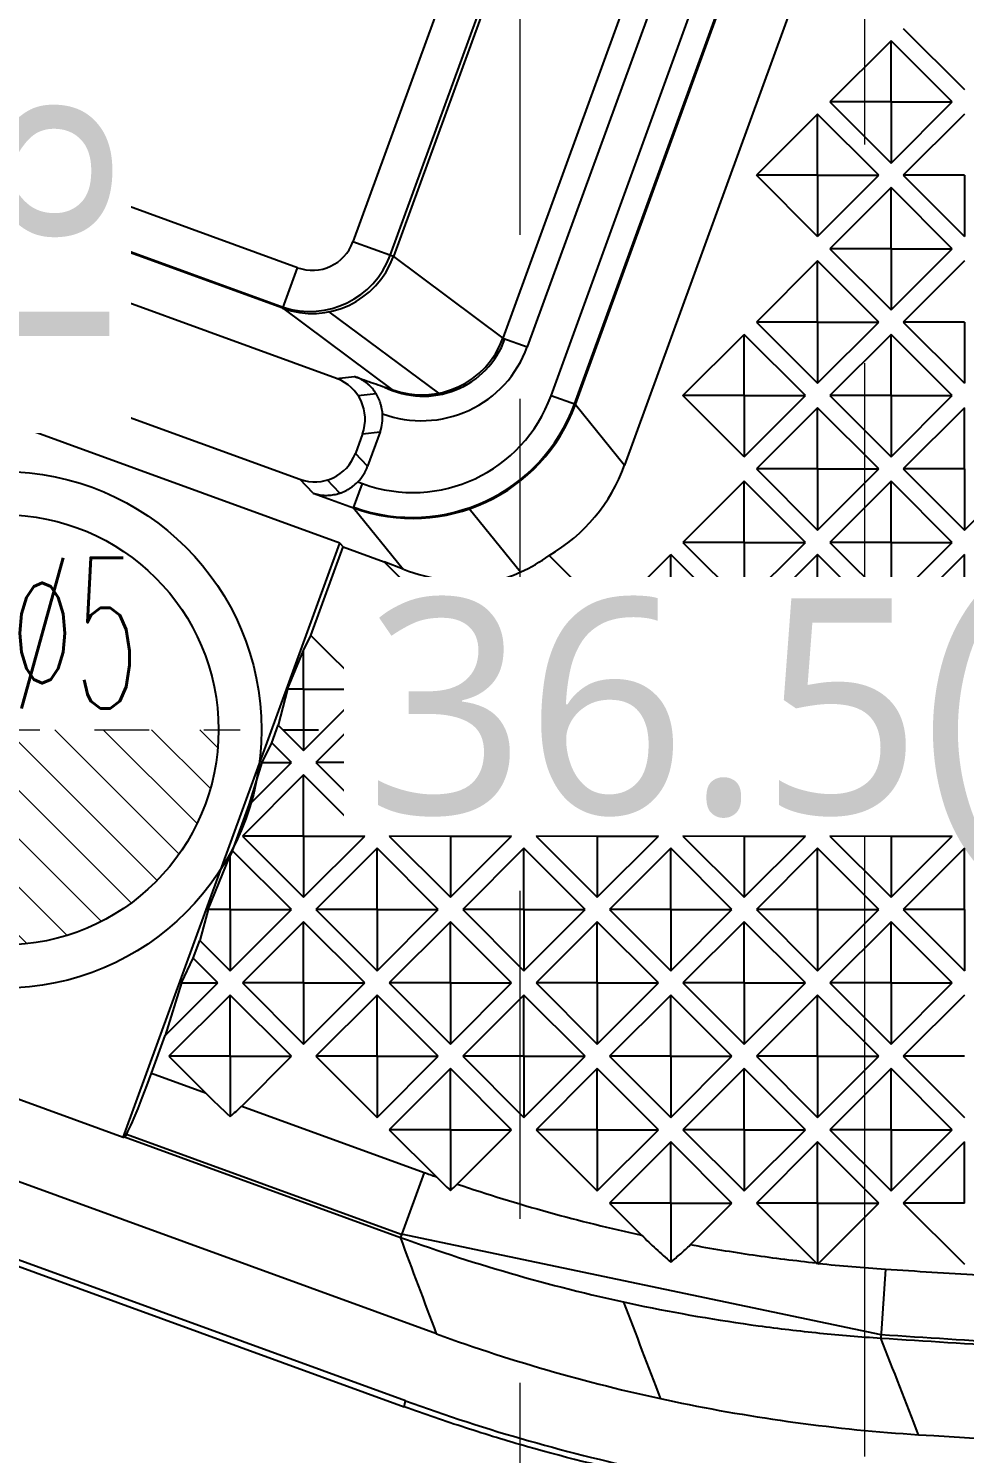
# Model space of a CAD drawing. Header units: millimetres. Extents: x 2519 to 3162, y 2051 to 2506.
# Drawn here: x 2831.71 to 2842.58, y 2234.64 to 2251.2 of the extents above; entities that cross this region are included whole.
import ezdxf
from ezdxf.enums import TextEntityAlignment as Align
from ezdxf.lldxf.tags import DXFTag

# ---------------------------------------------------------------- set-up
doc = ezdxf.new("R2010")
doc.units = ezdxf.units.MM
doc.linetypes.add('CENTER', pattern=[50.8, 31.75, -6.35, 6.35, -6.35])
doc.linetypes.add('HIDDEN', pattern=[9.525, 6.35, -3.175])
doc.layers.add('20', color=7, linetype='Continuous', true_color=0xffffff)
for name, color, linetype, lineweight in [('cool', 153, 'HIDDEN', 9), ('dim', 82, 'Continuous', 9), ('epin', 13, 'Continuous', 9)]:
    doc.layers.add(name, color=color, linetype=linetype, lineweight=lineweight)
doc.styles.add('Capful-A', font='')
doc.styles.add('TXT05', font='txt.shx', dxfattribs={"width": 0.5, "bigfont": 'gbcbig.shx'})
doc.styles.get('Capful-A').set_extended_font_data('Microsoft YaHei')
tags = doc.linetypes.add('DASHED', pattern=[25.72, 12.86, -12.86]).pattern_tags.tags
tags[6:7] = [DXFTag(74, 4), DXFTag(75, 0), DXFTag(340, '0'), DXFTag(46, 0.0), DXFTag(50, 0.0), DXFTag(44, 0.0), DXFTag(45, 0.0)]
tags[4:5] = [DXFTag(74, 4), DXFTag(75, 0), DXFTag(340, '0'), DXFTag(46, 0.0), DXFTag(50, 0.0), DXFTag(44, 0.0), DXFTag(45, 0.0)]
doc.dimstyles.new('Capful-A-1.0', dxfattribs={"dimtxt": 2.5, "dimasz": 2.5, "dimexe": 1.5, "dimexo": 1, "dimgap": 1.5, "dimtad": 0, "dimdsep": 46, "dimtxsty": 'Capful-A', "dimcen": 0, "dimclrt": 2, "dimazin": 2, "dimtfac": 1, "dimtmove": 0, "dimatfit": 3, "dimfxl": 0, "dimtolj": 1, "dimtzin": 0, "dimarcsym": 0})

# ---------------------------------------------------------------- blocks, each defined once
blk = doc.blocks.new('SL')
at = {"layer": 'cool', "color": 1, "linetype": 'CENTER', "lineweight": 18, "ltscale": 0.4}
blk.add_line((0, 220), (0, 0), dxfattribs=at)
at = {"layer": 'cool', "lineweight": 18, "ltscale": 0.6}
blk.add_line((-4, 208.79), (-4, 11.21), dxfattribs=at)
blk = doc.blocks.new('epin_ejp_5')
at = {"layer": 'epin'}
h = blk.add_hatch(dxfattribs=at)
h.set_pattern_fill('_ANSI31', color=123, scale=0.125, angle=90)
h.set_pattern_definition([(135, (-3763.9753, 4046.3883), (-0.280633004, -0.280633004), [])])
h.paths.add_polyline_path([(0, 2.5, 0.414214), (-2.5, 0), (0, 0)])
h.paths.add_polyline_path([(2.5, 0), (0, 0), (0, -2.5, 0.414214)])
at = {"layer": 'epin', "color": 1, "linetype": 'CENTER', "ltscale": 0.1}
for p, q in [((0, -2.75), (0, 2.75)), ((-2.75, 0), (2.75, 0))]:
    blk.add_line(p, q, dxfattribs=at)
at = {"layer": 'epin'}
blk.add_circle((0, 0), 2.5, dxfattribs=at)
at = {"layer": 'epin', "color": 6, "style": 'TXT05', "width": 0.5}
blk.add_text('%%c5', height=1.75, dxfattribs=at).set_placement((0.829, 1.125), align=Align.MIDDLE)
blk = doc.blocks.new('*D126')
at = {"layer": 'Defpoints', "color": 0, "transparency": 16777216}
for p in [(2813.414, 2279.55), (2883.414, 2244.05), (2884.068, 2244.05)]:
    blk.add_point(p, dxfattribs=at)
at = {"layer": 'dim', "color": 0, "lineweight": -2, "transparency": 16777216}
blk.add_line((2884.414, 2244.05), (2884.068, 2244.05), dxfattribs=at)
at = {"layer": 'dim', "color": 2, "transparency": 16777216, "insert": (2891.836, 2244.05), "char_height": 2.5, "attachment_point": 5, "style": 'Capful-A', "bg_fill": 3, "box_fill_scale": 1.1, "bg_fill_color": 256, "bg_fill_true_color": 13158600, "bg_fill_transparency": 0}
blk.add_mtext('\\A1;35.5({\\fISOCPEUR|b0|i0|c134|p34;%%C}5)', dxfattribs=at)
blk = doc.blocks.new('*D127')
at = {"layer": 'Defpoints', "color": 0, "transparency": 16777216}
for p in [(2813.414, 2279.55), (2880.414, 2241.3), (2880.414, 2240.094)]:
    blk.add_point(p, dxfattribs=at)
at = {"layer": 'dim', "color": 0, "lineweight": -2, "transparency": 16777216}
blk.add_line((2880.414, 2240.3), (2880.414, 2240.094), dxfattribs=at)
at = {"layer": 'dim', "color": 2, "transparency": 16777216, "insert": (2880.414, 2236.836), "char_height": 2.5, "attachment_point": 5, "rotation": 90, "style": 'Capful-A', "bg_fill": 3, "box_fill_scale": 1.1, "bg_fill_color": 256, "bg_fill_true_color": 13158600, "bg_fill_transparency": 0}
blk.add_mtext('\\A1;67', dxfattribs=at)
blk = doc.blocks.new('*D128')
at = {"layer": 'Defpoints', "color": 0, "transparency": 16777216}
for p in [(2813.414, 2279.55), (2873.239, 2235.14), (2873.239, 2233.408)]:
    blk.add_point(p, dxfattribs=at)
at = {"layer": 'dim', "color": 0, "lineweight": -2, "transparency": 16777216}
blk.add_line((2873.239, 2234.14), (2873.239, 2233.408), dxfattribs=at)
at = {"layer": 'dim', "color": 2, "transparency": 16777216, "insert": (2873.239, 2227.896), "char_height": 2.5, "attachment_point": 5, "rotation": 90, "style": 'Capful-A', "bg_fill": 3, "box_fill_scale": 1.1, "bg_fill_color": 256, "bg_fill_true_color": 13158600, "bg_fill_transparency": 0}
blk.add_mtext('\\A1;59.83', dxfattribs=at)
blk = doc.blocks.new('*D129')
at = {"layer": 'Defpoints', "color": 0, "transparency": 16777216}
for p in [(2813.414, 2279.55), (2870.234, 2237.34), (2871.039, 2237.34)]:
    blk.add_point(p, dxfattribs=at)
at = {"layer": 'dim', "color": 0, "lineweight": -2, "transparency": 16777216}
blk.add_line((2870.039, 2237.34), (2870.234, 2237.34), dxfattribs=at)
at = {"layer": 'dim', "color": 2, "transparency": 16777216, "insert": (2864.826, 2237.34), "char_height": 2.5, "attachment_point": 5, "style": 'Capful-A', "bg_fill": 3, "box_fill_scale": 1.1, "bg_fill_color": 256, "bg_fill_true_color": 13158600, "bg_fill_transparency": 0}
blk.add_mtext('\\A1;42.21', dxfattribs=at)
blk = doc.blocks.new('*D130')
at = {"layer": 'Defpoints', "color": 0, "transparency": 16777216}
for p in [(2813.414, 2279.55), (2868.705, 2246.05), (2870.414, 2246.05)]:
    blk.add_point(p, dxfattribs=at)
at = {"layer": 'dim', "color": 0, "lineweight": -2, "transparency": 16777216}
blk.add_line((2869.414, 2246.05), (2868.705, 2246.05), dxfattribs=at)
at = {"layer": 'dim', "color": 2, "transparency": 16777216, "insert": (2864.133, 2246.05), "char_height": 2.5, "attachment_point": 5, "style": 'Capful-A', "bg_fill": 3, "box_fill_scale": 1.1, "bg_fill_color": 256, "bg_fill_true_color": 13158600, "bg_fill_transparency": 0}
blk.add_mtext('\\A1;33.5', dxfattribs=at)
blk = doc.blocks.new('*D131')
at = {"layer": 'Defpoints', "color": 0, "transparency": 16777216}
for p in [(2813.414, 2279.55), (2872.914, 2250.535), (2872.914, 2248.8)]:
    blk.add_point(p, dxfattribs=at)
at = {"layer": 'dim', "color": 0, "lineweight": -2, "transparency": 16777216}
blk.add_line((2872.914, 2249.8), (2872.914, 2250.535), dxfattribs=at)
at = {"layer": 'dim', "color": 2, "transparency": 16777216, "insert": (2872.914, 2255.081), "char_height": 2.5, "attachment_point": 5, "rotation": 90, "style": 'Capful-A', "bg_fill": 3, "box_fill_scale": 1.1, "bg_fill_color": 256, "bg_fill_true_color": 13158600, "bg_fill_transparency": 0}
blk.add_mtext('\\A1;59.5', dxfattribs=at)
blk = doc.blocks.new('*D171')
at = {"layer": 'Defpoints', "color": 0, "transparency": 16777216}
for p in [(2813.414, 2279.55), (2834.164, 2243.05), (2835.074, 2243.05)]:
    blk.add_point(p, dxfattribs=at)
at = {"layer": 'dim', "color": 0, "lineweight": -2, "transparency": 16777216}
blk.add_line((2834.663, 2243.05), (2835.074, 2243.05), dxfattribs=at)
at = {"layer": 'dim', "color": 2, "transparency": 16777216, "insert": (2841.841, 2243.05), "char_height": 2.5, "attachment_point": 5, "style": 'Capful-A', "bg_fill": 3, "box_fill_scale": 1.1, "bg_fill_color": 256, "bg_fill_true_color": 13158600, "bg_fill_transparency": 0}
blk.add_mtext('\\A1;36.5({\\fISOCPEUR|b0|i0|c134|p34;%%C}5)', dxfattribs=at)
blk = doc.blocks.new('*D172')
at = {"layer": 'Defpoints', "color": 0, "transparency": 16777216}
for p in [(2813.414, 2279.55), (2831.414, 2245.8)]:
    blk.add_point(p, dxfattribs=at)
at = {"layer": 'dim', "color": 0, "lineweight": -2, "transparency": 16777216}
blk.add_line((2831.414, 2246.3), (2831.414, 2246.425), dxfattribs=at)
at = {"layer": 'dim', "color": 2, "transparency": 16777216, "insert": (2831.414, 2248.613), "char_height": 2.5, "attachment_point": 5, "rotation": 90, "style": 'Capful-A', "bg_fill": 3, "box_fill_scale": 1.1, "bg_fill_color": 256, "bg_fill_true_color": 13158600, "bg_fill_transparency": 0}
blk.add_mtext('\\A1;18', dxfattribs=at)
at = {"layer": 'Defpoints', "color": 0, "transparency": 16777216}
blk.add_point((2831.414, 2246.425), dxfattribs=at)
blk = doc.blocks.new('*D173')
at = {"layer": 'Defpoints', "color": 0, "transparency": 16777216}
for p in [(2813.414, 2279.55), (2851.414, 2249.172), (2851.414, 2248.3)]:
    blk.add_point(p, dxfattribs=at)
at = {"layer": 'dim', "color": 0, "lineweight": -2, "transparency": 16777216}
blk.add_line((2851.414, 2248.8), (2851.414, 2249.172), dxfattribs=at)
at = {"layer": 'dim', "color": 2, "transparency": 16777216, "insert": (2851.414, 2251.416), "char_height": 2.5, "attachment_point": 5, "rotation": 90, "style": 'Capful-A', "bg_fill": 3, "box_fill_scale": 1.1, "bg_fill_color": 256, "bg_fill_true_color": 13158600, "bg_fill_transparency": 0}
blk.add_mtext('\\A1;38', dxfattribs=at)
blk = doc.blocks.new('*D174')
at = {"layer": 'Defpoints', "color": 0, "transparency": 16777216}
for p in [(2813.414, 2279.55), (2854.164, 2245.55), (2855.032, 2245.55)]:
    blk.add_point(p, dxfattribs=at)
at = {"layer": 'dim', "color": 0, "lineweight": -2, "transparency": 16777216}
blk.add_line((2854.663, 2245.55), (2855.032, 2245.55), dxfattribs=at)
at = {"layer": 'dim', "color": 2, "transparency": 16777216, "insert": (2857.323, 2245.55), "char_height": 2.5, "attachment_point": 5, "style": 'Capful-A', "bg_fill": 3, "box_fill_scale": 1.1, "bg_fill_color": 256, "bg_fill_true_color": 13158600, "bg_fill_transparency": 0}
blk.add_mtext('\\A1;34', dxfattribs=at)
blk = doc.blocks.new('*D193')
at = {"layer": 'Defpoints', "color": 0, "transparency": 16777216}
for p in [(2813.414, 2279.55), (2858.057, 2234.325), (2858.46, 2234.325)]:
    blk.add_point(p, dxfattribs=at)
at = {"layer": 'dim', "color": 0, "lineweight": -2, "transparency": 16777216}
blk.add_line((2857.961, 2234.325), (2858.057, 2234.325), dxfattribs=at)
at = {"layer": 'dim', "color": 2, "transparency": 16777216, "insert": (2853.419, 2234.325), "char_height": 2.5, "attachment_point": 5, "style": 'Capful-A', "bg_fill": 3, "box_fill_scale": 1.1, "bg_fill_color": 256, "bg_fill_true_color": 13158600, "bg_fill_transparency": 0}
blk.add_mtext('\\A1;45.23', dxfattribs=at)
blk = doc.blocks.new('*D194')
at = {"layer": 'Defpoints', "color": 0, "transparency": 16777216}
for p in [(2813.414, 2279.55), (2860.46, 2232.125), (2860.46, 2231.618)]:
    blk.add_point(p, dxfattribs=at)
at = {"layer": 'dim', "color": 0, "lineweight": -2, "transparency": 16777216}
blk.add_line((2860.46, 2231.625), (2860.46, 2231.618), dxfattribs=at)
at = {"layer": 'dim', "color": 2, "transparency": 16777216, "insert": (2860.46, 2226.976), "char_height": 2.5, "attachment_point": 5, "rotation": 90, "style": 'Capful-A', "bg_fill": 3, "box_fill_scale": 1.1, "bg_fill_color": 256, "bg_fill_true_color": 13158600, "bg_fill_transparency": 0}
blk.add_mtext('\\A1;47.05', dxfattribs=at)

msp = doc.modelspace()

# ---------------------------------------------------------------- linework, layer by layer
at = {"layer": '20', "color": 7, "linetype": 'Continuous'}
for p, q in [((2840.354, 2256.219), (2837.217, 2247.601)), ((2840.488, 2255.71), (2837.499, 2247.498)), ((2837.776, 2246.931), (2840.905, 2255.531)), ((2838.047, 2246.833), (2841.187, 2255.461)), ((2838.059, 2246.828), (2841.199, 2255.455)), ((2837.535, 2254.378), (2835.475, 2248.718)), ((2835.908, 2248.561), (2837.968, 2254.221)), ((2838.006, 2254.207), (2835.945, 2248.547)), ((2835.285, 2247.131), (2819.691, 2252.807)), ((2817.793, 2252.173), (2834.86, 2245.961)), ((2840.656, 2251.693), (2838.63, 2246.125)), ((2841.866, 2251.197), (2842.577, 2250.487)), ((2841.724, 2251.055), (2841.014, 2250.344)), ((2842.435, 2250.344), (2841.724, 2251.055)), ((2841.724, 2250.344), (2841.724, 2251.055)), ((2841.724, 2250.344), (2841.014, 2250.344)), ((2841.014, 2250.344), (2841.724, 2249.634)), ((2841.724, 2249.634), (2842.435, 2250.344)), ((2841.724, 2250.344), (2841.724, 2249.634)), ((2841.724, 2250.344), (2842.435, 2250.344)), ((2834.831, 2248.419), (2829.742, 2250.271)), ((2840.871, 2250.202), (2840.161, 2249.492)), ((2841.582, 2249.492), (2840.871, 2250.202)), ((2840.871, 2249.492), (2840.871, 2250.202)), ((2842.577, 2250.202), (2841.866, 2249.492)), ((2834.659, 2247.947), (2829.57, 2249.799)), ((2829.575, 2249.811), (2834.663, 2247.959)), ((2840.871, 2248.781), (2840.161, 2249.492)), ((2840.871, 2249.492), (2840.161, 2249.492)), ((2840.871, 2248.781), (2841.582, 2249.492)), ((2840.871, 2249.492), (2840.871, 2248.781)), ((2840.871, 2249.492), (2841.582, 2249.492)), ((2842.577, 2249.492), (2841.866, 2249.492)), ((2841.866, 2249.492), (2842.577, 2248.781)), ((2842.577, 2249.492), (2842.577, 2248.781)), ((2841.724, 2249.35), (2841.014, 2248.639)), ((2841.724, 2248.639), (2841.724, 2249.35)), ((2842.435, 2248.639), (2841.724, 2249.35)), ((2798.417, 2248.892), (2836.071, 2235.187)), ((2836.085, 2235.257), (2798.441, 2248.958)), ((2835.945, 2248.547), (2835.475, 2248.718)), ((2835.945, 2248.547), (2837.217, 2247.601)), ((2841.724, 2248.639), (2841.014, 2248.639)), ((2841.014, 2248.639), (2841.724, 2247.928)), ((2841.724, 2248.639), (2841.724, 2247.928)), ((2841.724, 2247.928), (2842.435, 2248.639)), ((2841.724, 2248.639), (2842.435, 2248.639)), ((2834.659, 2247.947), (2834.831, 2248.419)), ((2840.871, 2248.497), (2840.161, 2247.786)), ((2841.582, 2247.786), (2840.871, 2248.497)), ((2840.871, 2247.786), (2840.871, 2248.497)), ((2842.577, 2248.497), (2841.866, 2247.786)), ((2834.659, 2247.947), (2835.927, 2247.003)), ((2835.197, 2247.906), (2836.468, 2246.961)), ((2840.161, 2247.786), (2840.871, 2247.076)), ((2840.871, 2247.786), (2840.161, 2247.786)), ((2840.871, 2247.076), (2841.582, 2247.786)), ((2840.871, 2247.786), (2840.871, 2247.076)), ((2840.871, 2247.786), (2841.582, 2247.786)), ((2842.577, 2247.786), (2841.866, 2247.786)), ((2841.866, 2247.786), (2842.577, 2247.076)), ((2842.577, 2247.786), (2842.577, 2247.076)), ((2837.217, 2247.601), (2837.499, 2247.498)), ((2839.308, 2246.933), (2840.019, 2247.644)), ((2840.019, 2246.933), (2840.019, 2247.644)), ((2840.729, 2246.933), (2840.019, 2247.644)), ((2841.724, 2247.644), (2841.014, 2246.933)), ((2842.435, 2246.933), (2841.724, 2247.644)), ((2841.724, 2246.933), (2841.724, 2247.644)), ((2835.321, 2245.22), (2829.654, 2247.282)), ((2835.285, 2247.131), (2835.494, 2247.155)), ((2835.534, 2246.933), (2835.743, 2246.957)), ((2838.059, 2246.828), (2837.776, 2246.931)), ((2840.019, 2246.933), (2839.308, 2246.933)), ((2840.019, 2246.223), (2839.308, 2246.933)), ((2840.019, 2246.933), (2840.019, 2246.223)), ((2840.019, 2246.933), (2840.729, 2246.933)), ((2840.019, 2246.223), (2840.729, 2246.933)), ((2841.014, 2246.933), (2841.724, 2246.223)), ((2841.724, 2246.933), (2841.014, 2246.933)), ((2841.724, 2246.933), (2841.724, 2246.223)), ((2841.724, 2246.223), (2842.435, 2246.933)), ((2841.724, 2246.933), (2842.435, 2246.933)), ((2838.059, 2246.828), (2838.63, 2246.125)), ((2840.871, 2246.791), (2840.161, 2246.081)), ((2841.582, 2246.081), (2840.871, 2246.791)), ((2840.871, 2246.081), (2840.871, 2246.791)), ((2842.577, 2246.791), (2841.866, 2246.081)), ((2842.577, 2246.081), (2842.577, 2246.791)), ((2835.586, 2246.487), (2835.504, 2246.261)), ((2835.586, 2246.487), (2835.791, 2246.511)), ((2835.791, 2246.511), (2835.645, 2246.112)), ((2835.645, 2246.112), (2835.504, 2246.261)), ((2840.161, 2246.081), (2840.871, 2245.37)), ((2840.871, 2246.081), (2840.161, 2246.081)), ((2840.871, 2245.37), (2841.582, 2246.081)), ((2840.871, 2246.081), (2841.582, 2246.081)), ((2840.871, 2246.081), (2840.871, 2245.37)), ((2842.577, 2246.081), (2841.866, 2246.081)), ((2841.866, 2246.081), (2842.577, 2245.37)), ((2842.577, 2246.081), (2842.577, 2245.37)), ((2842.577, 2245.37), (2843.288, 2246.081)), ((2835.013, 2245.799), (2834.86, 2245.961)), ((2835.322, 2245.8), (2835.177, 2245.953)), ((2835.483, 2245.628), (2835.587, 2245.911)), ((2835.532, 2245.931), (2835.587, 2245.911)), ((2840.019, 2245.939), (2839.308, 2245.228)), ((2840.019, 2245.228), (2840.019, 2245.939)), ((2840.729, 2245.228), (2840.019, 2245.939)), ((2841.724, 2245.939), (2841.014, 2245.228)), ((2841.724, 2245.228), (2841.724, 2245.939)), ((2842.435, 2245.228), (2841.724, 2245.939)), ((2835.013, 2245.799), (2835.483, 2245.628)), ((2835.483, 2245.628), (2836.06, 2244.917)), ((2837.419, 2244.883), (2836.824, 2245.616)), ((2832.808, 2238.316), (2835.321, 2245.22)), ((2835.321, 2245.22), (2835.361, 2245.177)), ((2840.019, 2245.228), (2839.308, 2245.228)), ((2839.308, 2245.228), (2840.019, 2244.517)), ((2840.019, 2245.228), (2840.019, 2244.517)), ((2840.019, 2245.228), (2840.729, 2245.228)), ((2840.019, 2244.517), (2840.729, 2245.228)), ((2841.014, 2245.228), (2841.724, 2244.517)), ((2841.724, 2245.228), (2841.014, 2245.228)), ((2841.724, 2244.517), (2842.435, 2245.228)), ((2841.724, 2245.228), (2841.724, 2244.517)), ((2841.724, 2245.228), (2842.435, 2245.228)), ((2834.987, 2244.148), (2835.361, 2245.177)), ((2835.361, 2245.177), (2835.837, 2245.004)), ((2837.754, 2245.076), (2838.455, 2244.375)), ((2838.455, 2244.375), (2839.166, 2245.086)), ((2839.877, 2244.375), (2839.166, 2245.086)), ((2839.166, 2244.375), (2839.166, 2245.086)), ((2840.871, 2245.086), (2840.161, 2244.375)), ((2841.582, 2244.375), (2840.871, 2245.086)), ((2840.871, 2244.375), (2840.871, 2245.086)), ((2842.577, 2245.086), (2841.866, 2244.375)), ((2842.577, 2244.375), (2842.577, 2245.086)), ((2836.06, 2244.917), (2835.837, 2245.004)), ((2835.837, 2245.004), (2836.608, 2244.233)), ((2837.46, 2244.375), (2837.068, 2244.767)), ((2835.897, 2243.522), (2836.608, 2244.233)), ((2836.608, 2244.233), (2836.608, 2243.522)), ((2837.46, 2244.375), (2838.455, 2244.375)), ((2837.46, 2244.375), (2837.46, 2243.38)), ((2838.455, 2244.375), (2838.313, 2244.233)), ((2838.313, 2243.522), (2838.313, 2244.233)), ((2838.313, 2244.233), (2839.024, 2243.522)), ((2839.166, 2243.664), (2838.455, 2244.375)), ((2839.166, 2244.375), (2838.455, 2244.375)), ((2839.166, 2243.664), (2839.877, 2244.375)), ((2839.166, 2244.375), (2839.166, 2243.664)), ((2839.166, 2244.375), (2839.877, 2244.375)), ((2840.019, 2244.233), (2839.308, 2243.522)), ((2840.019, 2243.522), (2840.019, 2244.233)), ((2840.729, 2243.522), (2840.019, 2244.233)), ((2840.161, 2244.375), (2840.871, 2243.664)), ((2840.871, 2244.375), (2840.161, 2244.375)), ((2840.871, 2243.664), (2841.582, 2244.375)), ((2840.871, 2244.375), (2841.582, 2244.375)), ((2840.871, 2244.375), (2840.871, 2243.664)), ((2841.724, 2244.233), (2841.014, 2243.522)), ((2841.724, 2243.522), (2841.724, 2244.233)), ((2842.435, 2243.522), (2841.724, 2244.233)), ((2842.577, 2244.375), (2841.866, 2244.375)), ((2841.866, 2244.375), (2842.577, 2243.664)), ((2842.577, 2244.375), (2842.577, 2243.664)), ((2842.577, 2243.664), (2843.288, 2244.375)), ((2834.902, 2243.972), (2834.987, 2244.148)), ((2835.613, 2243.522), (2834.987, 2244.148)), ((2834.717, 2243.522), (2834.902, 2243.972)), ((2834.902, 2243.522), (2834.902, 2243.972)), ((2834.717, 2243.522), (2834.608, 2243.106)), ((2834.902, 2243.522), (2834.717, 2243.522)), ((2834.902, 2243.522), (2835.613, 2243.522)), ((2834.902, 2243.522), (2834.902, 2242.812)), ((2834.902, 2242.812), (2835.613, 2243.522)), ((2836.608, 2243.522), (2835.897, 2243.522)), ((2835.897, 2243.522), (2836.608, 2242.812)), ((2836.608, 2243.522), (2836.608, 2242.812)), ((2836.608, 2243.522), (2837.318, 2243.522)), ((2836.608, 2242.812), (2837.318, 2243.522)), ((2837.318, 2243.522), (2837.46, 2243.38)), ((2837.602, 2243.522), (2837.46, 2243.38)), ((2838.313, 2243.522), (2837.602, 2243.522)), ((2837.602, 2243.522), (2838.313, 2242.812)), ((2838.313, 2243.522), (2838.313, 2242.812)), ((2838.313, 2243.522), (2839.024, 2243.522)), ((2838.313, 2242.812), (2839.024, 2243.522)), ((2840.019, 2243.522), (2839.308, 2243.522)), ((2839.308, 2243.522), (2840.019, 2242.812)), ((2840.019, 2243.522), (2840.019, 2242.812)), ((2840.019, 2243.522), (2840.729, 2243.522)), ((2840.019, 2242.812), (2840.729, 2243.522)), ((2841.014, 2243.522), (2841.724, 2242.812)), ((2841.724, 2243.522), (2841.014, 2243.522)), ((2841.724, 2242.812), (2842.435, 2243.522)), ((2841.724, 2243.522), (2841.724, 2242.812)), ((2841.724, 2243.522), (2842.435, 2243.522)), ((2835.755, 2243.38), (2835.044, 2242.67)), ((2836.465, 2242.67), (2835.755, 2243.38)), ((2835.755, 2242.67), (2835.755, 2243.38)), ((2837.46, 2243.38), (2836.75, 2242.67)), ((2837.46, 2242.67), (2837.46, 2243.38)), ((2838.171, 2242.67), (2837.46, 2243.38)), ((2839.166, 2243.38), (2838.455, 2242.67)), ((2839.877, 2242.67), (2839.166, 2243.38)), ((2839.166, 2242.67), (2839.166, 2243.38)), ((2840.871, 2243.38), (2840.161, 2242.67)), ((2841.582, 2242.67), (2840.871, 2243.38)), ((2840.871, 2242.67), (2840.871, 2243.38)), ((2842.577, 2243.38), (2841.866, 2242.67)), ((2843.288, 2242.67), (2842.577, 2243.38)), ((2842.577, 2242.67), (2842.577, 2243.38)), ((2834.532, 2242.898), (2834.608, 2243.106)), ((2834.608, 2243.106), (2834.902, 2242.812)), ((2834.422, 2242.67), (2834.532, 2242.898)), ((2834.76, 2242.67), (2834.532, 2242.898)), ((2834.27, 2242.18), (2834.422, 2242.67)), ((2834.27, 2242.18), (2834.76, 2242.67)), ((2834.422, 2242.67), (2834.76, 2242.67)), ((2835.044, 2242.67), (2835.755, 2241.959)), ((2835.755, 2242.67), (2835.044, 2242.67)), ((2835.755, 2241.959), (2836.465, 2242.67)), ((2835.755, 2242.67), (2836.465, 2242.67)), ((2835.755, 2242.67), (2835.755, 2241.959)), ((2837.46, 2242.67), (2836.75, 2242.67)), ((2836.75, 2242.67), (2837.46, 2241.959)), ((2837.46, 2241.959), (2838.171, 2242.67)), ((2837.46, 2242.67), (2837.46, 2241.959)), ((2837.46, 2242.67), (2838.171, 2242.67)), ((2838.455, 2242.67), (2839.166, 2241.959)), ((2839.166, 2242.67), (2838.455, 2242.67)), ((2839.166, 2241.959), (2839.877, 2242.67)), ((2839.166, 2242.67), (2839.166, 2241.959)), ((2839.166, 2242.67), (2839.877, 2242.67)), ((2840.161, 2242.67), (2840.871, 2241.959)), ((2840.871, 2242.67), (2840.161, 2242.67)), ((2840.871, 2241.959), (2841.582, 2242.67)), ((2840.871, 2242.67), (2840.871, 2241.959)), ((2840.871, 2242.67), (2841.582, 2242.67)), ((2841.866, 2242.67), (2842.577, 2241.959)), ((2842.577, 2242.67), (2841.866, 2242.67)), ((2834.902, 2242.527), (2834.191, 2241.817)), ((2834.902, 2241.817), (2834.902, 2242.527)), ((2835.613, 2241.817), (2834.902, 2242.527)), ((2836.608, 2242.527), (2835.897, 2241.817)), ((2837.318, 2241.817), (2836.608, 2242.527)), ((2836.608, 2241.817), (2836.608, 2242.527)), ((2838.313, 2242.527), (2837.602, 2241.817)), ((2839.024, 2241.817), (2838.313, 2242.527)), ((2838.313, 2241.817), (2838.313, 2242.527)), ((2840.019, 2242.527), (2839.308, 2241.817)), ((2840.019, 2241.817), (2840.019, 2242.527)), ((2840.729, 2241.817), (2840.019, 2242.527)), ((2841.724, 2242.527), (2841.014, 2241.817)), ((2842.435, 2241.817), (2841.724, 2242.527)), ((2841.724, 2241.817), (2841.724, 2242.527)), ((2834.077, 2241.647), (2834.27, 2242.18)), ((2834.191, 2241.817), (2834.902, 2241.106)), ((2834.902, 2241.817), (2834.191, 2241.817)), ((2834.902, 2241.817), (2834.902, 2241.106)), ((2834.902, 2241.817), (2835.613, 2241.817)), ((2834.902, 2241.106), (2835.613, 2241.817)), ((2835.897, 2241.817), (2836.608, 2241.106)), ((2836.608, 2241.817), (2835.897, 2241.817)), ((2836.608, 2241.106), (2837.318, 2241.817)), ((2836.608, 2241.817), (2836.608, 2241.106)), ((2836.608, 2241.817), (2837.318, 2241.817)), ((2838.313, 2241.817), (2837.602, 2241.817)), ((2837.602, 2241.817), (2838.313, 2241.106)), ((2838.313, 2241.106), (2839.024, 2241.817)), ((2838.313, 2241.817), (2838.313, 2241.106)), ((2838.313, 2241.817), (2839.024, 2241.817)), ((2840.019, 2241.817), (2839.308, 2241.817)), ((2839.308, 2241.817), (2840.019, 2241.106)), ((2840.019, 2241.817), (2840.019, 2241.106)), ((2840.019, 2241.817), (2840.729, 2241.817)), ((2840.019, 2241.106), (2840.729, 2241.817)), ((2841.014, 2241.817), (2841.724, 2241.106)), ((2841.724, 2241.817), (2841.014, 2241.817)), ((2841.724, 2241.106), (2842.435, 2241.817)), ((2841.724, 2241.817), (2841.724, 2241.106)), ((2841.724, 2241.817), (2842.435, 2241.817)), ((2833.792, 2240.964), (2834.049, 2241.591)), ((2834.077, 2241.647), (2834.049, 2241.591)), ((2834.049, 2240.964), (2834.049, 2241.591)), ((2834.76, 2240.964), (2834.077, 2241.647)), ((2835.755, 2241.675), (2835.044, 2240.964)), ((2836.465, 2240.964), (2835.755, 2241.675)), ((2835.755, 2240.964), (2835.755, 2241.675)), ((2837.46, 2241.675), (2836.75, 2240.964)), ((2838.171, 2240.964), (2837.46, 2241.675)), ((2837.46, 2240.964), (2837.46, 2241.675)), ((2839.166, 2241.675), (2838.455, 2240.964)), ((2839.877, 2240.964), (2839.166, 2241.675)), ((2839.166, 2240.964), (2839.166, 2241.675)), ((2840.871, 2241.675), (2840.161, 2240.964)), ((2841.582, 2240.964), (2840.871, 2241.675)), ((2840.871, 2240.964), (2840.871, 2241.675)), ((2842.577, 2241.675), (2841.866, 2240.964)), ((2842.577, 2240.964), (2842.577, 2241.675)), ((2833.792, 2240.964), (2833.697, 2240.605)), ((2834.049, 2240.964), (2833.792, 2240.964)), ((2834.049, 2240.964), (2834.76, 2240.964)), ((2834.049, 2240.253), (2834.76, 2240.964)), ((2834.049, 2240.964), (2834.049, 2240.253)), ((2835.044, 2240.964), (2835.755, 2240.253)), ((2835.755, 2240.964), (2835.044, 2240.964)), ((2835.755, 2240.253), (2836.465, 2240.964)), ((2835.755, 2240.964), (2836.465, 2240.964)), ((2835.755, 2240.964), (2835.755, 2240.253)), ((2836.75, 2240.964), (2837.46, 2240.253)), ((2837.46, 2240.964), (2836.75, 2240.964)), ((2837.46, 2240.253), (2838.171, 2240.964)), ((2837.46, 2240.964), (2837.46, 2240.253)), ((2837.46, 2240.964), (2838.171, 2240.964)), ((2838.455, 2240.964), (2839.166, 2240.253)), ((2839.166, 2240.964), (2838.455, 2240.964)), ((2839.166, 2240.253), (2839.877, 2240.964)), ((2839.166, 2240.964), (2839.166, 2240.253)), ((2839.166, 2240.964), (2839.877, 2240.964)), ((2840.161, 2240.964), (2840.871, 2240.253)), ((2840.871, 2240.964), (2840.161, 2240.964)), ((2840.871, 2240.253), (2841.582, 2240.964)), ((2840.871, 2240.964), (2840.871, 2240.253)), ((2840.871, 2240.964), (2841.582, 2240.964)), ((2841.866, 2240.964), (2842.577, 2240.253)), ((2842.577, 2240.964), (2841.866, 2240.964)), ((2842.577, 2240.964), (2842.577, 2240.253)), ((2836.446, 2236.034), (2823.368, 2240.794)), ((2834.902, 2240.822), (2834.191, 2240.111)), ((2834.902, 2240.111), (2834.902, 2240.822)), ((2835.613, 2240.111), (2834.902, 2240.822)), ((2836.608, 2240.822), (2835.897, 2240.111)), ((2837.318, 2240.111), (2836.608, 2240.822)), ((2836.608, 2240.111), (2836.608, 2240.822)), ((2838.313, 2240.822), (2837.602, 2240.111)), ((2839.024, 2240.111), (2838.313, 2240.822)), ((2838.313, 2240.111), (2838.313, 2240.822)), ((2840.019, 2240.822), (2839.308, 2240.111)), ((2840.729, 2240.111), (2840.019, 2240.822)), ((2840.019, 2240.111), (2840.019, 2240.822)), ((2841.724, 2240.822), (2841.014, 2240.111)), ((2842.435, 2240.111), (2841.724, 2240.822)), ((2841.724, 2240.111), (2841.724, 2240.822)), ((2833.621, 2240.397), (2833.697, 2240.605)), ((2833.697, 2240.605), (2834.049, 2240.253)), ((2832.808, 2238.316), (2827.142, 2240.378)), ((2833.484, 2240.111), (2833.621, 2240.397)), ((2833.907, 2240.111), (2833.621, 2240.397)), ((2833.294, 2239.499), (2833.907, 2240.111)), ((2833.484, 2240.111), (2833.294, 2239.499)), ((2833.484, 2240.111), (2833.907, 2240.111)), ((2834.191, 2240.111), (2834.902, 2239.401)), ((2834.902, 2240.111), (2834.191, 2240.111)), ((2834.902, 2240.111), (2834.902, 2239.401)), ((2834.902, 2240.111), (2835.613, 2240.111)), ((2834.902, 2239.401), (2835.613, 2240.111)), ((2835.897, 2240.111), (2836.608, 2239.401)), ((2836.608, 2240.111), (2835.897, 2240.111)), ((2836.608, 2239.401), (2837.318, 2240.111)), ((2836.608, 2240.111), (2836.608, 2239.401)), ((2836.608, 2240.111), (2837.318, 2240.111)), ((2837.602, 2240.111), (2838.313, 2239.401)), ((2838.313, 2240.111), (2837.602, 2240.111)), ((2838.313, 2240.111), (2838.313, 2239.401)), ((2838.313, 2240.111), (2839.024, 2240.111)), ((2838.313, 2239.401), (2839.024, 2240.111)), ((2840.019, 2240.111), (2839.308, 2240.111)), ((2839.308, 2240.111), (2840.019, 2239.401)), ((2840.019, 2239.401), (2840.729, 2240.111)), ((2840.019, 2240.111), (2840.019, 2239.401)), ((2840.019, 2240.111), (2840.729, 2240.111)), ((2841.014, 2240.111), (2841.724, 2239.401)), ((2841.724, 2240.111), (2841.014, 2240.111)), ((2841.724, 2239.401), (2842.435, 2240.111)), ((2841.724, 2240.111), (2841.724, 2239.401)), ((2841.724, 2240.111), (2842.435, 2240.111)), ((2834.049, 2239.969), (2833.339, 2239.258)), ((2834.049, 2239.258), (2834.049, 2239.969)), ((2834.76, 2239.258), (2834.049, 2239.969)), ((2835.755, 2239.969), (2835.044, 2239.258)), ((2836.465, 2239.258), (2835.755, 2239.969)), ((2835.755, 2239.258), (2835.755, 2239.969)), ((2837.46, 2239.969), (2836.75, 2239.258)), ((2838.171, 2239.258), (2837.46, 2239.969)), ((2837.46, 2239.258), (2837.46, 2239.969)), ((2839.166, 2239.969), (2838.455, 2239.258)), ((2839.877, 2239.258), (2839.166, 2239.969)), ((2839.166, 2239.258), (2839.166, 2239.969)), ((2840.871, 2239.969), (2840.161, 2239.258)), ((2841.582, 2239.258), (2840.871, 2239.969)), ((2840.871, 2239.258), (2840.871, 2239.969)), ((2842.577, 2239.969), (2841.866, 2239.258)), ((2833.136, 2239.062), (2833.294, 2239.499)), ((2834.049, 2239.258), (2833.339, 2239.258)), ((2833.339, 2239.258), (2833.763, 2238.834)), ((2834.049, 2239.258), (2834.049, 2238.559)), ((2834.049, 2239.258), (2834.76, 2239.258)), ((2834.183, 2238.681), (2834.76, 2239.258)), ((2835.044, 2239.258), (2835.755, 2238.548)), ((2835.755, 2239.258), (2835.044, 2239.258)), ((2835.755, 2239.258), (2836.465, 2239.258)), ((2835.755, 2238.548), (2836.465, 2239.258)), ((2835.755, 2239.258), (2835.755, 2238.548)), ((2836.75, 2239.258), (2837.46, 2238.548)), ((2837.46, 2239.258), (2836.75, 2239.258)), ((2837.46, 2238.548), (2838.171, 2239.258)), ((2837.46, 2239.258), (2838.171, 2239.258)), ((2837.46, 2239.258), (2837.46, 2238.548)), ((2838.455, 2239.258), (2839.166, 2238.548)), ((2839.166, 2239.258), (2838.455, 2239.258)), ((2839.166, 2238.548), (2839.877, 2239.258)), ((2839.166, 2239.258), (2839.877, 2239.258)), ((2839.166, 2239.258), (2839.166, 2238.548)), ((2840.161, 2239.258), (2840.871, 2238.548)), ((2840.871, 2239.258), (2840.161, 2239.258)), ((2840.871, 2238.548), (2841.582, 2239.258)), ((2840.871, 2239.258), (2841.582, 2239.258)), ((2840.871, 2239.258), (2840.871, 2238.548)), ((2841.866, 2239.258), (2842.577, 2238.548)), ((2842.577, 2239.258), (2841.866, 2239.258)), ((2836.608, 2239.116), (2835.897, 2238.406)), ((2836.608, 2238.406), (2836.608, 2239.116)), ((2837.318, 2238.406), (2836.608, 2239.116)), ((2838.313, 2239.116), (2837.602, 2238.406)), ((2839.024, 2238.406), (2838.313, 2239.116)), ((2838.313, 2238.406), (2838.313, 2239.116)), ((2840.019, 2239.116), (2839.308, 2238.406)), ((2840.019, 2238.406), (2840.019, 2239.116)), ((2840.729, 2238.406), (2840.019, 2239.116)), ((2841.724, 2239.116), (2841.014, 2238.406)), ((2842.435, 2238.406), (2841.724, 2239.116)), ((2841.724, 2238.406), (2841.724, 2239.116)), ((2833.136, 2239.062), (2833.763, 2238.834)), ((2834.183, 2238.681), (2836.301, 2237.91)), ((2832.808, 2238.316), (2832.823, 2238.321)), ((2832.823, 2238.321), (2836.026, 2237.155)), ((2836.037, 2237.187), (2832.844, 2238.349)), ((2835.897, 2238.406), (2836.444, 2237.859)), ((2836.608, 2238.406), (2835.897, 2238.406)), ((2836.608, 2238.406), (2837.318, 2238.406)), ((2836.608, 2238.406), (2836.608, 2237.699)), ((2836.687, 2237.774), (2837.318, 2238.406)), ((2837.602, 2238.406), (2838.313, 2237.695)), ((2838.313, 2238.406), (2837.602, 2238.406)), ((2838.313, 2237.695), (2839.024, 2238.406)), ((2838.313, 2238.406), (2838.313, 2237.695)), ((2838.313, 2238.406), (2839.024, 2238.406)), ((2839.166, 2238.264), (2838.455, 2237.553)), ((2839.877, 2237.553), (2839.166, 2238.264)), ((2839.166, 2237.553), (2839.166, 2238.264)), ((2840.019, 2238.406), (2839.308, 2238.406)), ((2839.308, 2238.406), (2840.019, 2237.695)), ((2840.019, 2238.406), (2840.729, 2238.406)), ((2840.019, 2238.406), (2840.019, 2237.695)), ((2840.019, 2237.695), (2840.729, 2238.406)), ((2840.871, 2238.264), (2840.161, 2237.553)), ((2841.582, 2237.553), (2840.871, 2238.264)), ((2840.871, 2237.553), (2840.871, 2238.264)), ((2841.014, 2238.406), (2841.724, 2237.695)), ((2841.724, 2238.406), (2841.014, 2238.406)), ((2841.724, 2237.695), (2842.435, 2238.406)), ((2841.724, 2238.406), (2841.724, 2237.695)), ((2841.724, 2238.406), (2842.435, 2238.406)), ((2842.577, 2238.264), (2841.866, 2237.553)), ((2842.577, 2237.553), (2842.577, 2238.264)), ((2836.301, 2237.91), (2836.026, 2237.155)), ((2838.455, 2237.553), (2838.827, 2237.181)), ((2839.166, 2237.553), (2838.455, 2237.553)), ((2839.166, 2237.553), (2839.877, 2237.553)), ((2839.166, 2237.553), (2839.166, 2236.868)), ((2839.392, 2237.068), (2839.877, 2237.553)), ((2840.161, 2237.553), (2840.859, 2236.855)), ((2840.871, 2237.553), (2840.161, 2237.553)), ((2840.871, 2237.553), (2841.582, 2237.553)), ((2840.871, 2237.553), (2840.871, 2236.845)), ((2840.882, 2236.852), (2841.582, 2237.553)), ((2842.577, 2237.553), (2841.866, 2237.553)), ((2841.866, 2237.553), (2842.577, 2236.842)), ((2841.609, 2236.023), (2836.039, 2237.191)), ((2840.874, 2236.845), (2840.882, 2236.852)), ((2841.658, 2236.787), (2841.606, 2235.985))]:
    msp.add_line(p, q, dxfattribs=at)
at = {"layer": '20', "color": 8, "linetype": 'DASHED', "ltscale": 0.2}
msp.add_circle((2831.414, 2243.05), 3, dxfattribs=at)
at = {"layer": '20', "color": 7, "linetype": 'Continuous'}
for centre, major_axis, ratio, start_param, end_param in [((2835.001, 2248.892), (0.405, -0.301), 0.995856, 5.004352, 6.572867), ((2835.001, 2248.892), (-0.806, 0.6), 0.999991, 1.862759, 3.431274), ((2834.965, 2248.919), (0.81, -0.603), 0.995856, 5.046804, 6.560919), ((2836.29, 2247.933), (0.81, -0.603), 0.995856, 4.891004, 6.580036), ((2836.268, 2247.949), (-0.812, 0.604), 0.993391, 1.862763, 3.431274), ((2836.268, 2247.949), (1.052, -0.783), 0.995856, 5.000825, 6.572867), ((2835.113, 2246.659), (-0.5, -0.057), 0.998288, 2.678904, 4.24833), ((2836.169, 2247.518), (-1.078, 1.329), 0.998707, 2.111608, 3.681262), ((2836.169, 2247.518), (-1.267, 1.562), 0.999094, 2.111608, 3.681262), ((2836.16, 2247.53), (-1.268, 1.563), 0.998707, 2.117979, 3.677507), ((2835.317, 2246.682), (-0.5, -0.057), 0.998288, 2.678904, 3.106271), ((2835.031, 2246.434), (0.346, -0.365), 0.998288, 5.176448, 6.745874), ((2835.173, 2246.284), (0.346, -0.365), 0.998288, 0.03534, 0.462689), ((2836.74, 2246.815), (-1.268, 1.563), 0.998707, 2.98801, 3.681262), ((2836.707, 2246.856), (-0.043, -2.128), 0.902671, 0.211728, 0.598959), ((2836.862, 2246.665), (-2.097, 0.175), 0.903883, 1.255441, 1.744613), ((2833.096, 2239.077), (-0.275, -0.756), 0.052408, 0.043633, 1.570796), ((2834.657, 2238.508), (-1.598, 1.356), 0.174176, 1.131051, 1.331599), ((2833.766, 2238.833), (-0.713, -0.568), 0.429352, 1.626819, 1.827367), ((2647.721, -1373.314), (-22.306, -3824.104), 0.132997, 2.805642, 2.806531), ((2878.072, 2802.116), (30.397, 565.685), 0.99863, 3.130939, 3.13285), ((2643.696, -1557.67), (-25.368, -4008.697), 0.132394, 2.812856, 2.813723), ((2651.579, -1412.006), (-16.262, -3863.252), 0.137593, 2.805893, 2.806775), ((2878.071, 2802.095), (-30.379, -566.469), 0.998653, 6.272425, 6.277915), ((2878.074, 2802.159), (30.44, 566.489), 0.99863, 3.130939, 3.136429), ((2836.078, 2235.222), (-0.348, -1.66), 0.000226, 1.549712, 1.591531), ((2878.013, 2801.028), (30.44, 566.489), 0.99863, 3.131817, 3.151967)]:
    msp.add_ellipse(centre, major_axis=major_axis, ratio=ratio, start_param=start_param, end_param=end_param, dxfattribs=at)
for points, knots in [([(2829.608, 2251.142), (2830.06, 2251.488), (2830.51, 2251.837), (2831.415, 2252.529), (2831.869, 2252.872), (2832.563, 2253.371), (2832.796, 2253.535), (2833.266, 2253.855), (2833.504, 2254.012), (2833.985, 2254.316), (2834.229, 2254.464), (2834.722, 2254.747), (2834.972, 2254.883), (2835.226, 2255.012)], [0, 0, 0, 0, 0.25, 0.25, 0.5, 0.5, 0.625, 0.625, 0.75, 0.75, 0.875, 0.875, 1, 1, 1, 1]), ([(2835.819, 2246.722), (2835.817, 2246.747), (2835.814, 2246.771), (2835.806, 2246.807), (2835.803, 2246.819), (2835.796, 2246.842), (2835.792, 2246.853), (2835.78, 2246.886), (2835.771, 2246.907), (2835.755, 2246.938), (2835.749, 2246.947), (2835.737, 2246.967), (2835.73, 2246.977), (2835.709, 2247.005), (2835.694, 2247.023), (2835.673, 2247.044), (2835.669, 2247.048), (2835.66, 2247.057), (2835.655, 2247.061), (2835.641, 2247.073), (2835.632, 2247.081), (2835.612, 2247.095), (2835.601, 2247.102), (2835.58, 2247.115), (2835.57, 2247.121), (2835.538, 2247.138), (2835.516, 2247.147), (2835.494, 2247.155)], [0, 0, 0, 0, 0.125, 0.125, 0.1875, 0.1875, 0.25, 0.25, 0.375, 0.375, 0.4375, 0.4375, 0.5, 0.5, 0.625, 0.625, 0.65625, 0.65625, 0.6875, 0.6875, 0.75, 0.75, 0.8125, 0.8125, 0.875, 0.875, 1, 1, 1, 1]), ([(2835.494, 2247.155), (2835.57, 2247.128), (2835.643, 2247.102), (2835.75, 2247.065), (2835.786, 2247.053), (2835.856, 2247.028), (2835.892, 2247.016), (2835.927, 2247.003)], [0, 0, 0, 0, 0.5, 0.5, 0.75, 0.75, 1, 1, 1, 1]), ([(2835.013, 2245.799), (2835.018, 2245.798), (2835.023, 2245.796), (2835.033, 2245.793), (2835.049, 2245.789), (2835.064, 2245.785), (2835.095, 2245.779), (2835.116, 2245.776), (2835.149, 2245.775), (2835.16, 2245.774), (2835.182, 2245.774), (2835.193, 2245.775), (2835.226, 2245.778), (2835.248, 2245.781), (2835.282, 2245.788), (2835.293, 2245.791), (2835.315, 2245.798), (2835.327, 2245.801), (2835.361, 2245.814), (2835.383, 2245.824), (2835.417, 2245.842), (2835.428, 2245.849), (2835.45, 2245.863), (2835.461, 2245.871), (2835.492, 2245.894), (2835.512, 2245.912), (2835.532, 2245.931)], [0, 0, 0, 0, 0.03125, 0.03125, 0.0625, 0.125, 0.125, 0.25, 0.25, 0.3125, 0.3125, 0.375, 0.375, 0.5, 0.5, 0.5625, 0.5625, 0.625, 0.625, 0.75, 0.75, 0.8125, 0.8125, 0.875, 0.875, 1, 1, 1, 1]), ([(2836.026, 2237.155), (2836.474, 2236.992), (2837.381, 2236.699), (2838.306, 2236.47), (2839.24, 2236.274), (2839.71, 2236.193), (2840.419, 2236.096), (2840.656, 2236.068), (2841.131, 2236.02), (2841.368, 2236.001), (2841.606, 2235.985)], [0, 0, 0, 0, 0.25, 0.5, 0.5, 0.75, 0.75, 0.875, 0.875, 1, 1, 1, 1]), ([(2838.827, 2237.181), (2838.882, 2237.127), (2838.937, 2237.073), (2839.05, 2236.969), (2839.108, 2236.918), (2839.166, 2236.868)], [0, 0, 0, 0, 0.5, 0.5, 1, 1, 1, 1]), ([(2839.166, 2236.868), (2839.205, 2236.899), (2839.243, 2236.931), (2839.319, 2236.997), (2839.356, 2237.032), (2839.392, 2237.068)], [0, 0, 0, 0, 0.5, 0.5, 1, 1, 1, 1]), ([(2840.859, 2236.855), (2840.736, 2236.868), (2840.613, 2236.882), (2840.368, 2236.913), (2840.001, 2236.963), (2839.635, 2237.023), (2839.392, 2237.068)], [0, 0, 0, 0, 0.25, 0.25, 0.5, 1, 1, 1, 1]), ([(2836.446, 2236.034), (2836.898, 2235.87), (2837.355, 2235.722), (2838.274, 2235.46), (2839.2, 2235.232), (2840.14, 2235.07), (2841.087, 2234.941), (2841.564, 2234.893), (2842.044, 2234.863)], [0, 0, 0, 0, 0.25, 0.25, 0.5, 0.75, 0.75, 1, 1, 1, 1]), ([(2767.271, 2235.493), (2771.984, 2234.043), (2782.154, 2231.347), (2798.576, 2228.012), (2817.165, 2225.282), (2837.911, 2223.349), (2852.493, 2222.64), (2860.119, 2222.386)], [0, 0, 0, 0, 0.157439, 0.335587, 0.534474, 0.756655, 1, 1, 1, 1]), ([(2860.119, 2222.386), (2856.203, 2222.516), (2850.33, 2222.758), (2843.484, 2223.142), (2840.551, 2223.331), (2838.596, 2223.462), (2837.618, 2223.531), (2832.733, 2223.888), (2828.83, 2224.221), (2822.984, 2224.802), (2821.037, 2225.01), (2817.146, 2225.455), (2815.202, 2225.692), (2811.318, 2226.198), (2809.377, 2226.467), (2806.469, 2226.895), (2805.5, 2227.042), (2803.564, 2227.343), (2802.597, 2227.498), (2799.697, 2227.976), (2797.766, 2228.312), (2794.875, 2228.842), (2793.912, 2229.023), (2791.988, 2229.395), (2791.027, 2229.585), (2789.106, 2229.976), (2788.147, 2230.176), (2786.231, 2230.586), (2785.273, 2230.796), (2783.362, 2231.225), (2782.407, 2231.445), (2780.501, 2231.896), (2779.549, 2232.126), (2774.797, 2233.306), (2771.019, 2234.34), (2767.271, 2235.493)], [0, 0, 0, 0, 0.125, 0.1875, 0.21875, 0.21875, 0.25, 0.25, 0.375, 0.375, 0.4375, 0.4375, 0.5, 0.5, 0.5625, 0.5625, 0.59375, 0.59375, 0.625, 0.625, 0.6875, 0.6875, 0.71875, 0.71875, 0.75, 0.75, 0.78125, 0.78125, 0.8125, 0.8125, 0.84375, 0.84375, 0.875, 0.875, 1, 1, 1, 1]), ([(2841.94, 2233.958), (2841.439, 2233.99), (2840.94, 2234.04), (2840.319, 2234.124), (2840.195, 2234.142), (2839.947, 2234.18), (2839.823, 2234.201), (2839.452, 2234.265), (2839.206, 2234.312), (2838.471, 2234.466), (2837.984, 2234.586), (2837.382, 2234.758), (2837.262, 2234.793), (2837.022, 2234.866), (2836.902, 2234.904), (2836.544, 2235.02), (2836.306, 2235.101), (2836.071, 2235.187)], [0, 0, 0, 0, 0.25, 0.25, 0.3125, 0.3125, 0.375, 0.375, 0.5, 0.5, 0.75, 0.75, 0.8125, 0.8125, 0.875, 0.875, 1, 1, 1, 1]), ([(2836.085, 2235.257), (2836.56, 2235.084), (2837.038, 2234.929), (2838.001, 2234.655), (2838.972, 2234.415), (2839.958, 2234.245), (2840.951, 2234.11), (2841.451, 2234.06), (2841.955, 2234.027)], [0, 0, 0, 0, 0.25, 0.25, 0.5, 0.75, 0.75, 1, 1, 1, 1])]:
    msp.add_open_spline(points, degree=3, knots=knots, dxfattribs=at)
for points in [[(2836.301, 2237.91), (2836.348, 2237.893), (2836.396, 2237.876), (2836.444, 2237.859)], [(2836.444, 2237.859), (2836.498, 2237.805), (2836.552, 2237.752), (2836.608, 2237.699)], [(2836.608, 2237.699), (2836.635, 2237.723), (2836.661, 2237.748), (2836.687, 2237.774)], [(2836.687, 2237.774), (2837.038, 2237.655), (2837.745, 2237.437), (2838.464, 2237.26), (2838.827, 2237.181)], [(2840.869, 2236.845), (2840.866, 2236.848), (2840.862, 2236.851), (2840.859, 2236.855)], [(2840.882, 2236.852), (2841.14, 2236.825), (2841.399, 2236.803), (2841.658, 2236.787)]]:
    msp.add_open_spline(points, degree=3, dxfattribs=at)

# ---------------------------------------------------------------- block references
at = {"lineweight": 18}
msp.add_blockref('SL', (2841.414, 2169.55), dxfattribs=at)
at = {"layer": 'epin'}
msp.add_blockref('epin_ejp_5', (2831.414, 2243.05), dxfattribs=at)

# ---------------------------------------------------------------- next in the draw order: dimensions: what is measured, and where the dimension line sits
at = {"layer": 'dim'}
dim = msp.add_ordinate_dim(feature_location=(2883.414, 2244.05), offset=(0.654, 0), dtype=0, origin=(2813.414, 2279.55), text='<>({\\fISOCPEUR|b0|i0|c134|p34;%%C}5)', dimstyle='Capful-A-1.0', dxfattribs=at)
dim.commit()
dim.dimension.update_dxf_attribs({"geometry": '*D126', "text_midpoint": (2891.836, 2244.05)})

# ---------------------------------------------------------------- next in the draw order: dimensions: what is measured, and where the dimension line sits
dim = msp.add_ordinate_dim(feature_location=(2880.414, 2241.3), offset=(0, -1.206), dtype=1, origin=(2813.414, 2279.55), dimstyle='Capful-A-1.0', dxfattribs=at)
dim.commit()
dim.dimension.update_dxf_attribs({"geometry": '*D127', "text_midpoint": (2880.414, 2236.836)})

# ---------------------------------------------------------------- next in the draw order: dimensions: what is measured, and where the dimension line sits
dim = msp.add_ordinate_dim(feature_location=(2873.238741392, 2235.140093588), offset=(0, -1.732499653), dtype=1, origin=(2813.413741392, 2279.550093588), dimstyle='Capful-A-1.0', dxfattribs=at)
dim.commit()
dim.dimension.update_dxf_attribs({"geometry": '*D128', "text_midpoint": (2873.238741392, 2227.89613493)})

# ---------------------------------------------------------------- next in the draw order: dimensions: what is measured, and where the dimension line sits
dim = msp.add_ordinate_dim(feature_location=(2871.039, 2237.34), offset=(-0.805, 0), dtype=0, origin=(2813.414, 2279.55), dimstyle='Capful-A-1.0', dxfattribs=at)
dim.commit()
dim.dimension.update_dxf_attribs({"geometry": '*D129', "text_midpoint": (2864.826, 2237.34)})

# ---------------------------------------------------------------- next in the draw order: dimensions: what is measured, and where the dimension line sits
dim = msp.add_ordinate_dim(feature_location=(2870.414, 2246.05), offset=(-1.709, 0), dtype=0, origin=(2813.414, 2279.55), dimstyle='Capful-A-1.0', dxfattribs=at)
dim.commit()
dim.dimension.update_dxf_attribs({"geometry": '*D130', "text_midpoint": (2864.133, 2246.05)})

# ---------------------------------------------------------------- next in the draw order: dimensions: what is measured, and where the dimension line sits
dim = msp.add_ordinate_dim(feature_location=(2872.914, 2248.8), offset=(0, 1.735), dtype=1, origin=(2813.414, 2279.55), dimstyle='Capful-A-1.0', dxfattribs=at)
dim.commit()
dim.dimension.update_dxf_attribs({"geometry": '*D131', "text_midpoint": (2872.914, 2255.081)})

# ---------------------------------------------------------------- next in the draw order: dimensions: what is measured, and where the dimension line sits
dim = msp.add_ordinate_dim(feature_location=(2834.164, 2243.05), offset=(0.91, 0), dtype=0, origin=(2813.414, 2279.55), text='<>({\\fISOCPEUR|b0|i0|c134|p34;%%C}5)', dimstyle='Capful-A-1.0', override={"dimasz": 2, "dimexe": 0.49975, "dimexo": 0.49975, "dimgap": 0.49975}, dxfattribs=at)
dim.commit()
dim.dimension.update_dxf_attribs({"geometry": '*D171', "text_midpoint": (2841.841, 2243.05)})

# ---------------------------------------------------------------- next in the draw order: dimensions: what is measured, and where the dimension line sits
dim = msp.add_ordinate_dim(feature_location=(2831.414, 2245.8), offset=(0, 0.625), dtype=1, origin=(2813.414, 2279.55), dimstyle='Capful-A-1.0', override={"dimasz": 2, "dimexe": 0.49975, "dimexo": 0.49975, "dimgap": 0.49975}, dxfattribs=at)
dim.commit()
dim.dimension.update_dxf_attribs({"geometry": '*D172', "text_midpoint": (2831.414, 2248.613)})

# ---------------------------------------------------------------- next in the draw order: dimensions: what is measured, and where the dimension line sits
dim = msp.add_ordinate_dim(feature_location=(2851.414, 2248.3), offset=(0, 0.872), dtype=1, origin=(2813.414, 2279.55), dimstyle='Capful-A-1.0', override={"dimasz": 2, "dimexe": 0.49975, "dimexo": 0.49975, "dimgap": 0.49975}, dxfattribs=at)
dim.commit()
dim.dimension.update_dxf_attribs({"geometry": '*D173', "text_midpoint": (2851.414, 2251.416)})

# ---------------------------------------------------------------- next in the draw order: dimensions: what is measured, and where the dimension line sits
dim = msp.add_ordinate_dim(feature_location=(2854.164, 2245.55), offset=(0.868, 0), dtype=0, origin=(2813.414, 2279.55), dimstyle='Capful-A-1.0', override={"dimasz": 2, "dimexe": 0.49975, "dimexo": 0.49975, "dimgap": 0.49975}, dxfattribs=at)
dim.commit()
dim.dimension.update_dxf_attribs({"geometry": '*D174', "text_midpoint": (2857.323, 2245.55)})

# ---------------------------------------------------------------- next in the draw order: dimensions: what is measured, and where the dimension line sits
dim = msp.add_ordinate_dim(feature_location=(2858.460260923, 2234.325093588), offset=(-0.402874261, 0), dtype=0, origin=(2813.413741392, 2279.550093588), dimstyle='Capful-A-1.0', override={"dimasz": 2, "dimexe": 0.49975, "dimexo": 0.49975, "dimgap": 0.49975}, dxfattribs=at)
dim.commit()
dim.dimension.update_dxf_attribs({"geometry": '*D193', "text_midpoint": (2853.419483015, 2234.325093588)})

# ---------------------------------------------------------------- next in the draw order: dimensions: what is measured, and where the dimension line sits
dim = msp.add_ordinate_dim(feature_location=(2860.46, 2232.125), offset=(0, -0.507), dtype=1, origin=(2813.414, 2279.55), dimstyle='Capful-A-1.0', override={"dimasz": 2, "dimexe": 0.49975, "dimexo": 0.49975, "dimgap": 0.49975}, dxfattribs=at)
dim.commit()
dim.dimension.update_dxf_attribs({"geometry": '*D194', "text_midpoint": (2860.46, 2226.976)})

# ---------------------------------------------------------------- next in the draw order: linework, layer by layer
at = {"color": 2}
msp.add_circle((2831.414, 2243.05), 2.5, dxfattribs=at)

doc.saveas('drawing.dxf')
